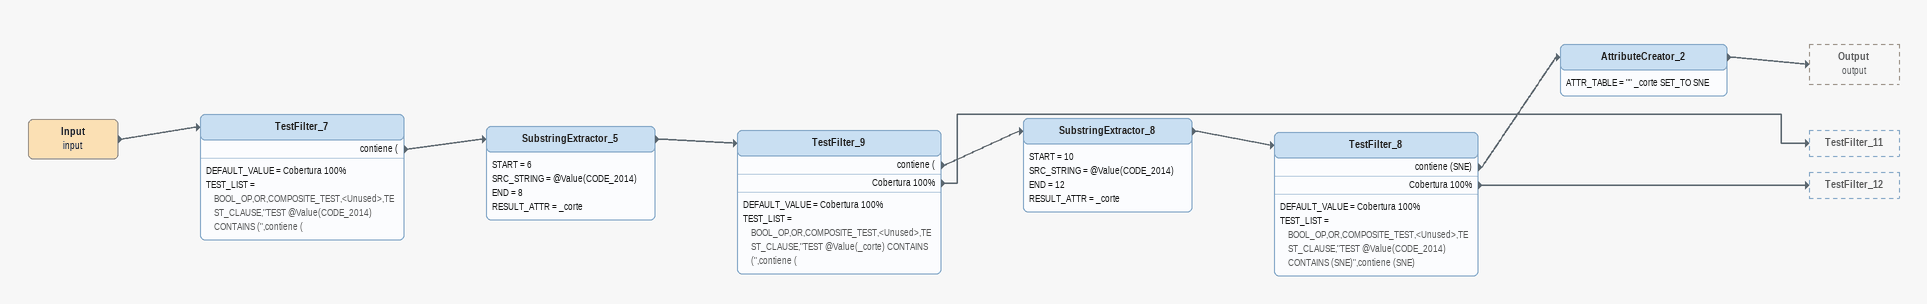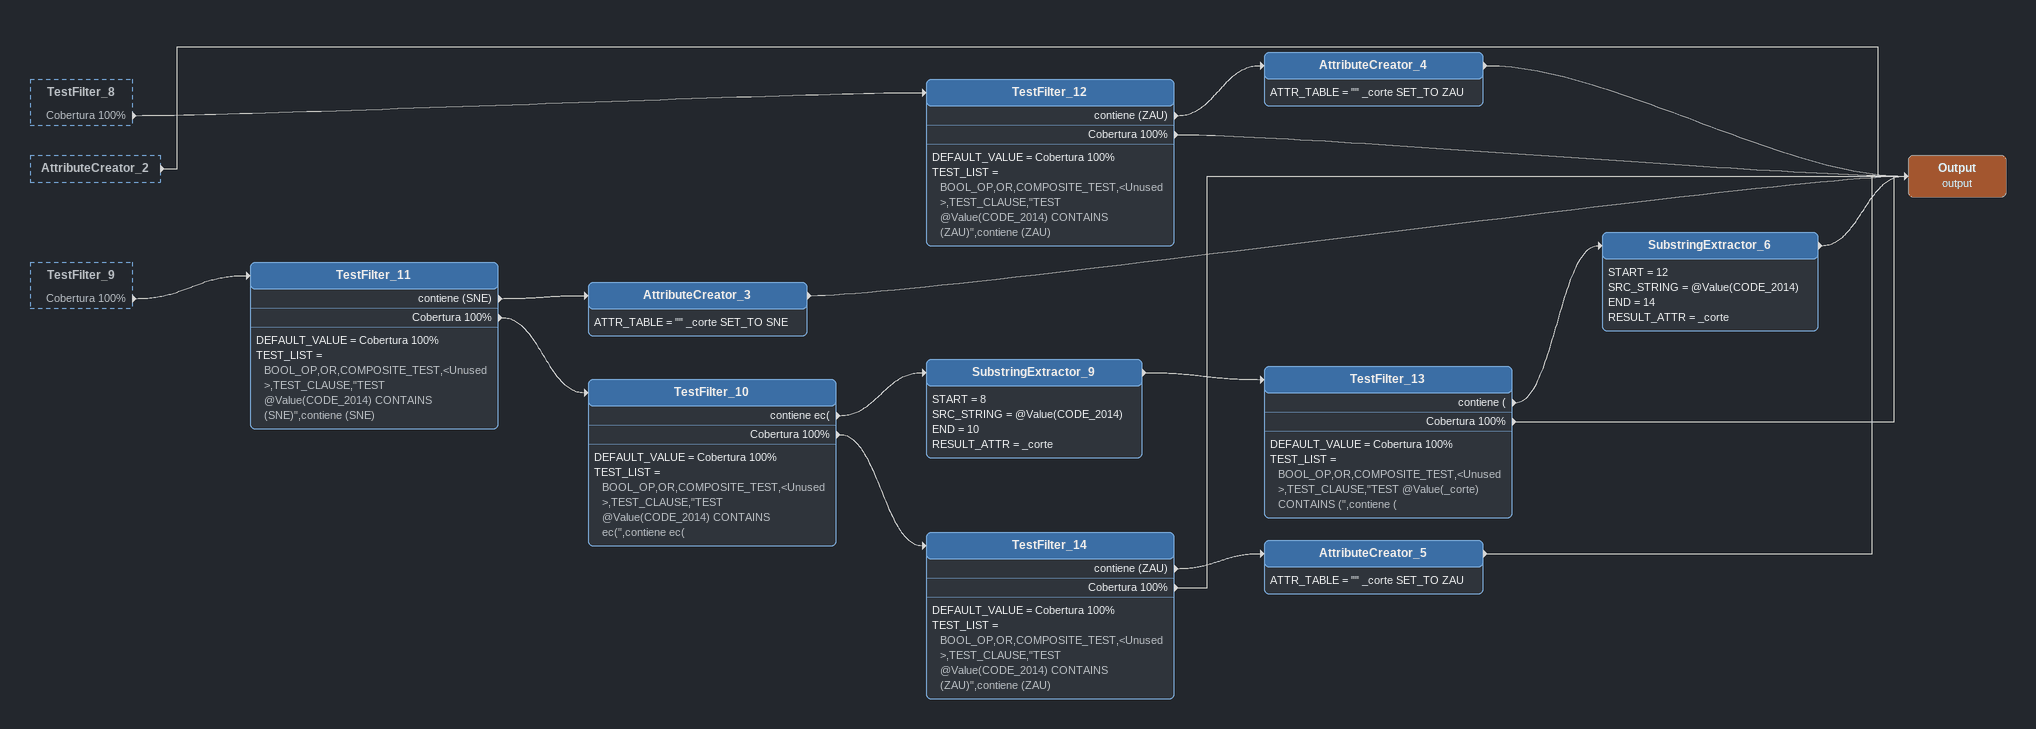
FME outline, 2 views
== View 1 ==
Input (input)
    -> TestFilter_7
TestFilter_7
    DEFAULT_VALUE = Cobertura 100%
    TEST_LIST = BOOL_OP,OR,COMPOSITE_TEST,<Unused>,TEST_CLAUSE,"TEST @Value(CODE_2014) CONTAINS (",contiene (
    contiene ( -> SubstringExtractor_5
SubstringExtractor_5
    START = 6
    SRC_STRING = @Value(CODE_2014)
    END = 8
    RESULT_ATTR = _corte
    -> TestFilter_9
TestFilter_9
    DEFAULT_VALUE = Cobertura 100%
    TEST_LIST = BOOL_OP,OR,COMPOSITE_TEST,<Unused>,TEST_CLAUSE,"TEST @Value(_corte) CONTAINS (",contiene (
    contiene ( -> SubstringExtractor_8
    Cobertura 100% -> TestFilter_11
SubstringExtractor_8
    START = 10
    SRC_STRING = @Value(CODE_2014)
    END = 12
    RESULT_ATTR = _corte
    -> TestFilter_8
TestFilter_8
    DEFAULT_VALUE = Cobertura 100%
    TEST_LIST = BOOL_OP,OR,COMPOSITE_TEST,<Unused>,TEST_CLAUSE,"TEST @Value(CODE_2014) CONTAINS (SNE)",contiene (SNE)
    contiene (SNE) -> AttributeCreator_2
    Cobertura 100% -> TestFilter_12
AttributeCreator_2
    ATTR_TABLE = "" _corte SET_TO SNE
    -> Output (output)

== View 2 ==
TestFilter_8 [outside]
    Cobertura 100% -> TestFilter_12
AttributeCreator_2 [outside]
    -> Output (output)
TestFilter_9 [outside]
    Cobertura 100% -> TestFilter_11
TestFilter_12
    DEFAULT_VALUE = Cobertura 100%
    TEST_LIST = BOOL_OP,OR,COMPOSITE_TEST,<Unused>,TEST_CLAUSE,"TEST @Value(CODE_2014) CONTAINS (ZAU)",contiene (ZAU)
    contiene (ZAU) -> AttributeCreator_4
    Cobertura 100% -> Output (output)
AttributeCreator_4
    ATTR_TABLE = "" _corte SET_TO ZAU
    -> Output (output)
TestFilter_11
    DEFAULT_VALUE = Cobertura 100%
    TEST_LIST = BOOL_OP,OR,COMPOSITE_TEST,<Unused>,TEST_CLAUSE,"TEST @Value(CODE_2014) CONTAINS (SNE)",contiene (SNE)
    contiene (SNE) -> AttributeCreator_3
    Cobertura 100% -> TestFilter_10
AttributeCreator_3
    ATTR_TABLE = "" _corte SET_TO SNE
    -> Output (output)
TestFilter_10
    DEFAULT_VALUE = Cobertura 100%
    TEST_LIST = BOOL_OP,OR,COMPOSITE_TEST,<Unused>,TEST_CLAUSE,"TEST @Value(CODE_2014) CONTAINS ec(",contiene ec(
    contiene ec( -> SubstringExtractor_9
    Cobertura 100% -> TestFilter_14
SubstringExtractor_9
    START = 8
    SRC_STRING = @Value(CODE_2014)
    END = 10
    RESULT_ATTR = _corte
    -> TestFilter_13
TestFilter_13
    DEFAULT_VALUE = Cobertura 100%
    TEST_LIST = BOOL_OP,OR,COMPOSITE_TEST,<Unused>,TEST_CLAUSE,"TEST @Value(_corte) CONTAINS (",contiene (
    contiene ( -> SubstringExtractor_6
    Cobertura 100% -> Output (output)
SubstringExtractor_6
    START = 12
    SRC_STRING = @Value(CODE_2014)
    END = 14
    RESULT_ATTR = _corte
    -> Output (output)
TestFilter_14
    DEFAULT_VALUE = Cobertura 100%
    TEST_LIST = BOOL_OP,OR,COMPOSITE_TEST,<Unused>,TEST_CLAUSE,"TEST @Value(CODE_2014) CONTAINS (ZAU)",contiene (ZAU)
    contiene (ZAU) -> AttributeCreator_5
    Cobertura 100% -> Output (output)
AttributeCreator_5
    ATTR_TABLE = "" _corte SET_TO ZAU
    -> Output (output)
Output (output)
